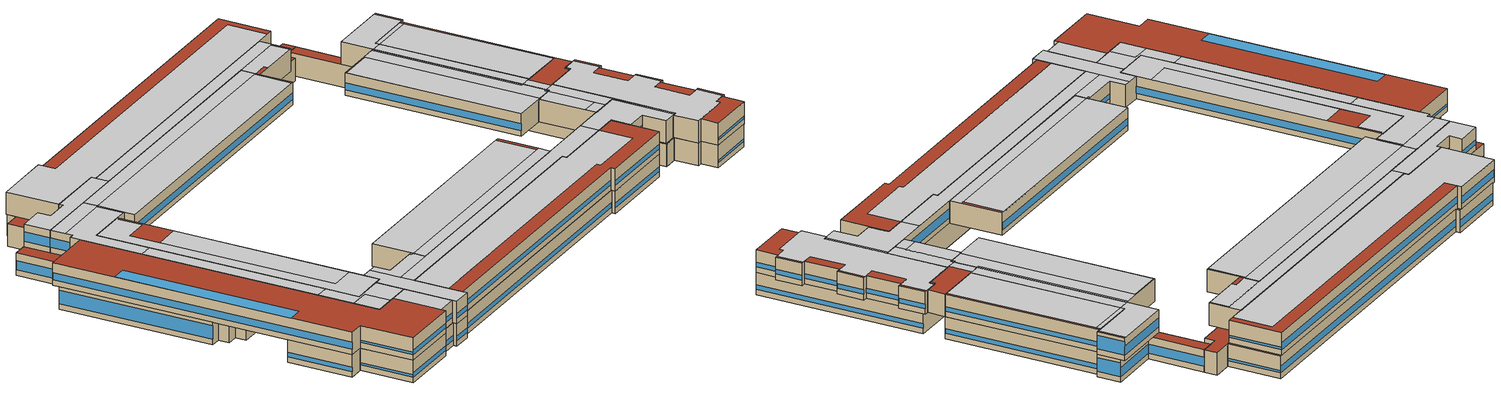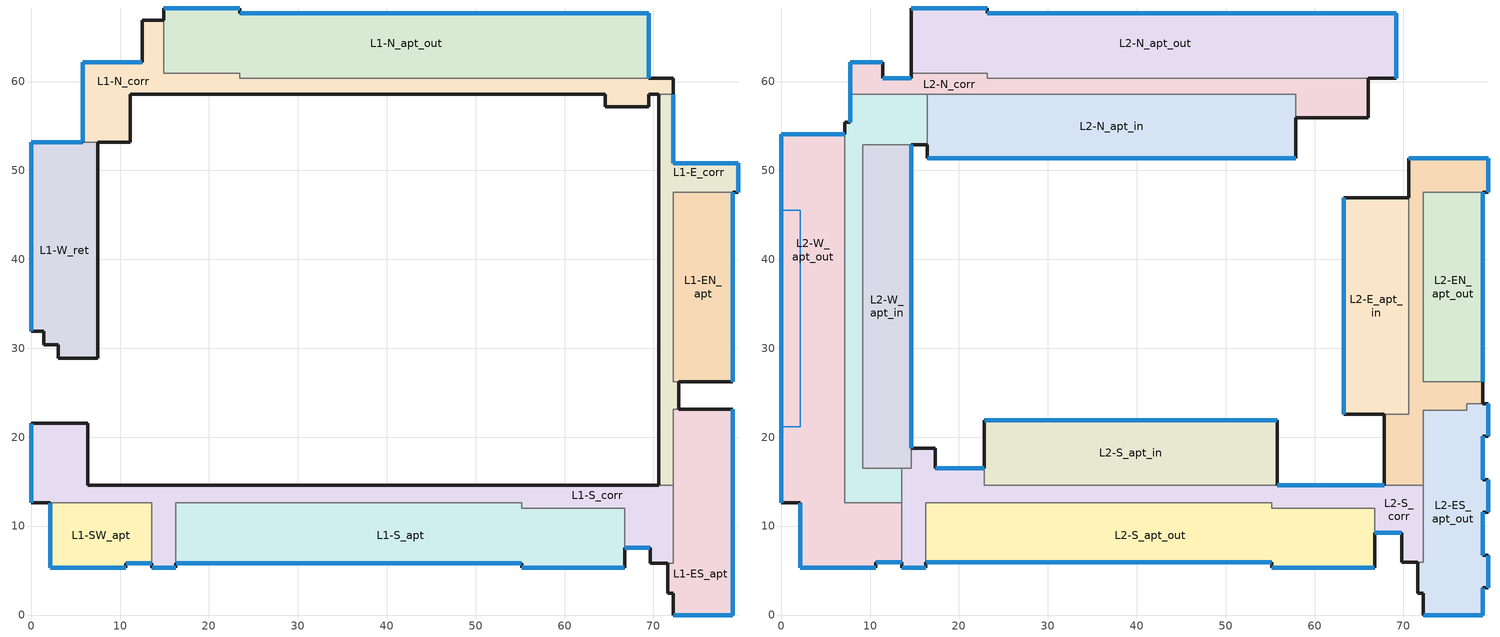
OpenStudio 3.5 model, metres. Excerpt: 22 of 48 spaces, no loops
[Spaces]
L1-ES_apt
 floor ground: 78.94,23.16 78.94,0 72.24,0 72.24,2.44 71.63,2.44 71.63,5.81 72.24,5.81 72.24,23.16 z0
 wall outside: 71.63,5.81 71.63,2.44 72.24,2.44 72.24,0 78.94,0 78.94,23.16 72.85,23.16 z0:3.07
 wall to L1-E_corr: 72.85,23.16 72.24,23.16 72.24,14.61 z0:3.07
 wall to L1-S_corr: 72.24,14.61 72.24,5.81 71.63,5.81 z0:3.07
 window: 72.26,0 78.92,0 z0.76:1.07; 78.94,0.03 78.94,23.14 z0.76:1.37
L1-S_corr
 floor ground: 6.38,21.56 6.38,14.61 72.24,14.61 72.24,5.81 69.62,5.81 69.62,7.56 66.75,7.56 66.75,12.01 55.17,12.01 55.17,12.62 16.29,12.62 16.29,5.31 13.58,5.31 13.58,12.62 0,12.62 0,21.56 z0
 wall outside: 70.62,14.61 7.18,14.61 6.38,14.61 6.38,21.56 0,21.56 0,12.62 2.13,12.62 / 66.75,7.56 69.62,7.56 69.62,5.81 69.78,5.81 71.63,5.81 / 13.58,5.81 13.58,5.31 16.29,5.31 16.29,5.81 z0:3.07
 wall to L1-E_corr: 72.24,14.61 70.62,14.61 z0:3.07
 wall to L1-S_apt: 16.29,5.81 16.29,12.62 55.17,12.62 55.17,12.01 66.75,12.01 66.75,7.56 z0:3.07
 wall to L1-SW_apt: 2.13,12.62 13.58,12.62 13.58,5.81 z0:3.07
 window: 0,21.54 0,12.65 z0.76:1.38; 13.6,5.31 16.27,5.31 z0.76:1.39; 66.78,7.56 69.6,7.56 z0.76:1.7
 roof outside: 71.63,5.81 71.63,5.92 69.78,5.92 69.78,9.27 66.75,9.27 66.75,7.56 69.62,7.56 69.62,5.81 z3.07; 67.86,14.59 67.86,14.61 55.78,14.61 55.78,14.59 z3.07
L1-SW_apt
 floor ground: 13.58,12.62 13.58,5.81 10.67,5.81 10.67,5.31 2.13,5.31 2.13,12.62 z0
 wall outside: 2.13,12.62 2.13,5.31 10.67,5.31 10.67,5.81 13.58,5.81 z0:3.07
 window: 2.13,12.6 2.13,5.33 z0.76:1.07; 2.16,5.31 10.64,5.31 / 10.69,5.81 13.55,5.81 z0.76:1.38
 roof outside: 13.58,5.81 13.58,5.92 10.67,5.92 10.67,5.81 z3.07
L1-S_apt
 floor ground: 55.17,12.62 55.17,12.01 66.75,12.01 66.75,5.31 55.17,5.31 55.17,5.81 16.29,5.81 16.29,12.62 z0
 wall outside: 16.29,5.81 55.17,5.81 55.17,5.31 66.75,5.31 66.75,7.56 z0:3.07
 window: 16.32,5.81 55.14,5.81 z0.76:1.37; 55.19,5.31 66.73,5.31 z0.76:1.38
 roof outside: 55.17,5.81 55.17,5.92 16.29,5.92 16.29,5.81 z3.07
L1-E_corr
 floor ground: 72.24,58.56 72.24,50.79 79.55,50.79 79.55,47.55 72.24,47.55 72.24,26.21 72.85,26.21 72.85,23.16 72.24,23.16 72.24,14.61 70.62,14.61 70.62,58.56 z0
 wall outside: 70.62,58.56 70.62,14.61 / 78.94,47.55 79.55,47.55 79.55,50.79 72.24,50.79 72.24,58.56 / 72.85,23.16 72.85,26.21 z0:3.07
 wall to L1-N_corr: 72.24,58.56 70.62,58.56 z0:3.07
 wall to L1-EN_apt: 72.85,26.21 72.24,26.21 72.24,47.55 78.94,47.55 z0:3.07
 window: 79.53,50.79 72.26,50.79 z0.76:2; 79.55,47.57 79.55,50.76 z0.76:2.63; 72.24,50.81 72.24,58.53 z0.76:1.99
 roof outside: 72.24,51.38 72.24,58.56 70.62,58.56 70.62,51.38 z3.07
L1-EN_apt
 floor ground: 78.94,47.55 78.94,26.21 72.24,26.21 72.24,47.55 z0
 wall outside: 72.85,26.21 78.94,26.21 78.94,47.55 z0:3.07
 window: 78.94,26.24 78.94,47.52 z0.76:1.37
L1-W_ret
 floor ground: 7.47,53.19 7.47,28.88 3.05,28.88 3.05,30.4 1.43,30.4 1.43,31.93 0,31.93 0,53.19 z0
 wall outside: 5.79,53.19 0,53.19 0,31.93 1.43,31.93 1.43,30.4 3.05,30.4 3.05,28.88 7.47,28.88 7.47,52.15 7.47,53.19 z0:3.07
 wall to L1-N_corr: 7.47,53.19 5.79,53.19 z0:3.07
 window: 5.77,53.19 0.03,53.19 z0.76:1.38; 0,53.16 0,31.95 z0.76:2.6
L1-N_corr
 floor ground: 14.94,66.88 14.94,60.96 23.47,60.96 23.47,60.35 72.24,60.35 72.24,58.56 69.49,58.56 69.49,57.15 64.6,57.15 64.6,58.56 11.13,58.56 11.13,53.19 5.79,53.19 5.79,62.18 12.5,62.18 12.5,66.88 z0
 wall outside: 72.24,58.56 72.24,60.35 69.49,60.35 / 7.47,53.19 11.13,53.19 11.13,58.56 64.6,58.56 64.6,57.15 69.49,57.15 69.49,58.56 70.62,58.56 / 14.94,66.88 12.5,66.88 12.5,62.18 5.79,62.18 5.79,53.19 z0:3.07
 wall to L1-N_apt_out: 69.49,60.35 23.47,60.35 23.47,60.96 14.94,60.96 14.94,66.88 z0:3.07
 window: 12.47,62.18 5.82,62.18 z0.76:1.38; 5.79,62.15 5.79,53.21 z0.76:1.99
 roof outside: 69.49,57.15 69.49,58.56 72.24,58.56 72.24,60.35 66.05,60.35 66.05,57.15 z3.07; 14.63,60.35 14.63,66.88 12.5,66.88 12.5,62.18 11.41,62.18 11.41,60.35 z3.07; 7.18,54.07 7.18,55.42 7.79,55.42 7.79,62.18 5.79,62.18 5.79,54.07 z3.07
L1-N_apt_out
 floor ground: 23.47,68.28 23.47,67.67 69.49,67.67 69.49,60.35 23.47,60.35 23.47,60.96 14.94,60.96 14.94,68.28 z0
 wall outside: 69.49,60.35 69.49,67.67 23.47,67.67 23.47,68.28 14.94,68.28 14.94,66.88 z0:3.07
 window: 69.47,67.67 23.49,67.67 z0.76:1.68; 23.44,68.28 14.96,68.28 z0.76:1.69; 69.49,60.38 69.49,67.64 z0.76:1.07
 roof outside: 23.47,67.67 23.47,68.28 23.16,68.28 23.16,67.67 z3.07; 69.49,60.35 69.49,67.67 69.19,67.67 69.19,60.35 z3.07
L2-ES_apt_out
 floor to L1-S_corr: 72.24,5.92 72.24,5.81 71.63,5.81 71.63,5.92 z3.07
 floor ground: 79.55,15.24 79.55,11.58 78.94,11.58 78.94,15.24 z3.07; 79.55,6.71 79.55,3.05 78.94,3.05 78.94,6.71 z3.07; 79.55,23.77 79.55,20.12 78.94,20.12 78.94,23.16 77.11,23.16 77.11,23.77 z3.07
 floor to L1-ES_apt: 78.94,23.16 78.94,0 72.24,0 72.24,2.44 71.63,2.44 71.63,5.81 72.24,5.81 72.24,23.03 77.11,23.03 77.11,23.16 z3.07
 wall outside: 71.63,5.92 71.63,2.44 72.24,2.44 72.24,0 78.94,0 78.94,3.05 79.55,3.05 79.55,6.71 78.94,6.71 78.94,11.58 79.55,11.58 79.55,15.24 78.94,15.24 78.94,20.12 79.55,20.12 79.55,23.77 78.94,23.77 z3.07:6.13
 wall to L2-E_corr: 78.94,23.77 77.11,23.77 77.11,23.03 72.24,23.03 72.24,14.59 z3.07:6.13
 wall to L2-S_corr: 72.24,14.59 72.24,5.92 71.63,5.92 z3.07:6.13
 window: 72.26,0 78.92,0 z3.83:4.14; 79.55,20.14 79.55,23.75 / 78.94,0.03 78.94,3.02 / 79.55,11.61 79.55,15.21 / 78.94,6.73 78.94,11.56 / 78.94,15.27 78.94,20.09 / 79.55,3.07 79.55,6.68 z3.83:4.45
 ceiling to L3-ES_apt_out: 77.46,2.44 77.46,3.05 79.25,3.05 79.25,6.71 77.46,6.71 77.46,11.58 79.25,11.58 79.25,15.24 77.46,15.24 77.46,20.12 79.25,20.12 79.25,23.77 77.11,23.77 77.11,23.03 72.24,23.03 72.24,5.92 71.63,5.92 71.63,2.44 z6.13
 roof outside: 77.46,15.24 78.94,15.24 78.94,20.12 77.46,20.12 z6.13; 79.55,3.05 79.55,6.71 79.25,6.71 79.25,3.05 z6.13; 79.55,11.58 79.55,15.24 79.25,15.24 79.25,11.58 z6.13; 77.46,6.71 78.94,6.71 78.94,11.58 77.46,11.58 z6.13; 79.55,20.12 79.55,23.77 79.25,23.77 79.25,20.12 z6.13; 78.94,0 78.94,3.05 77.46,3.05 77.46,2.44 72.24,2.44 72.24,0 z6.13
L2-W_apt_out
 floor to L1-SW_apt: 13.58,12.62 13.58,5.92 10.67,5.92 10.67,5.31 2.13,5.31 2.13,12.62 z3.07
 floor ground: 5.79,54.07 5.79,53.19 0,53.19 0,54.07 z3.07; 1.43,31.93 1.43,30.4 3.05,30.4 3.05,28.88 7.18,28.88 7.18,14.61 6.38,14.61 6.38,21.56 0,21.56 0,31.93 z3.07
 floor to L1-W_ret: 7.18,53.19 7.18,28.88 3.05,28.88 3.05,30.4 1.43,30.4 1.43,31.93 0,31.93 0,53.19 z3.07
 floor to L1-S_corr: 6.38,21.56 6.38,14.61 7.18,14.61 7.18,12.62 0,12.62 0,21.56 z3.07
 floor to L1-N_corr: 7.18,54.07 7.18,53.19 5.79,53.19 5.79,54.07 z3.07
 wall outside: 7.18,54.07 0,54.07 0,12.62 2.13,12.62 2.13,5.31 10.67,5.31 10.67,5.92 13.58,5.92 z3.07:6.13
 wall to L2-W_corr: 13.58,12.62 7.18,12.62 7.18,54.07 z3.07:6.13
 wall to L2-S_corr: 13.58,5.92 13.58,12.62 z3.07:6.13
 window: 7.15,54.07 0.03,54.07 / 2.13,12.6 2.13,5.33 z3.83:4.14; 0,54.05 0,12.65 z3.83:4.75; 2.16,5.31 10.64,5.31 z3.83:4.44; 10.69,5.92 13.55,5.92 z3.83:4.45
 ceiling to L3-W_corr: 13.58,5.92 13.58,12.62 10.67,12.62 10.67,5.92 z6.13
 roof outside: 10.67,5.31 10.67,12.62 7.18,12.62 7.18,54.07 0,54.07 0,12.62 2.13,12.62 2.13,5.31 z6.13
 skylight: 2.13,21.16 2.13,45.54 0,45.54 0,21.16 z6.13
L2-S_corr
 floor ground: 17.35,18.75 17.35,16.51 22.86,16.51 22.86,14.61 13.58,14.61 13.58,16.51 14.63,16.51 14.63,18.75 z3.07
 floor to L1-S_corr: 22.86,14.61 22.86,14.59 72.24,14.59 72.24,5.92 69.78,5.92 69.78,9.27 66.75,9.27 66.75,12.01 55.17,12.01 55.17,12.62 16.29,12.62 16.29,5.31 13.58,5.31 13.58,14.61 z3.07
 wall outside: 22.86,16.51 17.35,16.51 17.35,18.75 14.63,18.75 / 67.86,14.59 55.78,14.59 / 66.75,9.27 69.78,9.27 69.78,5.92 71.63,5.92 / 13.58,5.92 13.58,5.31 16.29,5.31 16.29,5.92 z3.07:6.13
 wall to L2-W_corr: 13.58,16.51 13.58,12.62 z3.07:6.13
 wall to L2-W_apt_in: 14.63,18.75 14.63,16.51 13.58,16.51 z3.07:6.13
 wall to L2-S_apt_in: 55.78,14.59 22.86,14.59 22.86,16.51 z3.07:6.13
 wall to L2-E_corr: 72.24,14.59 67.86,14.59 z3.07:6.13
 wall to L2-S_apt_out: 16.29,5.92 16.29,12.62 55.17,12.62 55.17,12.01 66.75,12.01 66.75,9.27 z3.07:6.13
 window: 13.6,5.31 16.27,5.31 / 22.83,16.51 17.37,16.51 z3.83:4.45; 66.78,9.27 69.76,9.27 z3.83:4.76; 67.83,14.59 55.8,14.59 z3.83:5.06
 ceiling to L3-S_corr: 22.86,14.59 22.86,16.19 22.43,16.19 22.43,16.51 17.35,16.51 17.35,18.75 16.29,18.75 16.29,14.59 z6.13; 71.93,5.92 71.93,14.59 63.7,14.59 63.7,12.01 66.88,12.01 66.88,9.27 69.78,9.27 69.78,5.92 z6.13
 ceiling to L3-ES_apt_out: 72.24,5.92 72.24,14.59 71.93,14.59 71.93,5.92 z6.13
 ceiling to L3-S_apt_in: 22.86,16.19 22.86,16.51 22.43,16.51 22.43,16.19 z6.13
 ceiling to L3-S_apt_out: 63.7,12.01 63.7,14.59 16.29,14.59 16.29,12.62 55.17,12.62 55.17,12.01 z6.13
 ceiling to L3-W_corr: 16.29,5.31 16.29,18.75 14.63,18.75 14.63,16.51 13.58,16.51 13.58,5.31 z6.13
 roof outside: 66.88,9.27 66.88,12.01 66.75,12.01 66.75,9.27 z6.13
L2-S_apt_out
 floor to L1-S_apt: 55.17,12.62 55.17,12.01 66.75,12.01 66.75,5.31 55.17,5.31 55.17,5.92 16.29,5.92 16.29,12.62 z3.07
 wall outside: 16.29,5.92 55.17,5.92 55.17,5.31 66.75,5.31 66.75,9.27 z3.07:6.13
 window: 16.32,5.92 55.14,5.92 / 55.19,5.31 66.73,5.31 z3.83:4.44
 ceiling to L3-S_apt_out: 63.7,7.28 63.7,12.01 55.17,12.01 55.17,12.62 16.29,12.62 16.29,7.89 55.17,7.89 55.17,7.28 z6.13
 roof outside: 66.75,5.31 66.75,12.01 63.7,12.01 63.7,7.28 55.17,7.28 55.17,7.89 16.29,7.89 16.29,5.92 55.17,5.92 55.17,5.31 z6.13
L2-W_corr
 floor to L1-N_corr: 7.79,58.56 11.13,58.56 11.13,53.19 7.18,53.19 7.18,55.42 7.79,55.42 z3.07
 floor ground: 16.45,58.56 16.45,52.9 9.17,52.9 9.17,16.51 13.58,16.51 13.58,14.61 7.18,14.61 7.18,28.88 7.47,28.88 7.47,53.19 11.13,53.19 11.13,58.56 z3.07
 floor to L1-W_ret: 7.47,53.19 7.47,28.88 7.18,28.88 7.18,53.19 z3.07
 floor to L1-S_corr: 13.58,14.61 13.58,12.62 7.18,12.62 7.18,14.61 z3.07
 wall outside: 7.79,58.56 7.79,55.42 7.18,55.42 7.18,54.07 / 14.63,52.9 16.45,52.9 z3.07:6.13
 wall to L2-N_corr: 16.45,58.56 7.79,58.56 z3.07:6.13
 wall to L2-N_apt_in: 16.45,52.9 16.45,58.56 z3.07:6.13
 wall to L2-W_apt_in: 13.58,16.51 9.17,16.51 9.17,27.61 9.17,52.9 14.63,52.9 z3.07:6.13
 window: 7.79,58.53 7.79,55.45 z3.83:5.07
 ceiling to L3-W_apt_out: 10.06,12.62 10.06,16.19 7.18,16.19 7.18,12.62 z6.13; 9.17,21.16 9.17,45.54 7.18,45.54 7.18,21.16 z6.13
 ceiling to L3-N_corr: 16.45,56.53 16.45,58.56 7.79,58.56 7.79,56.53 z6.13
 ceiling to L3-W_corr: 9.17,45.54 9.17,52.9 16.19,52.9 16.19,56.53 7.79,56.53 7.79,55.42 7.18,55.42 7.18,45.54 z6.13; 13.58,12.62 13.58,16.51 9.17,16.51 9.17,21.16 7.18,21.16 7.18,16.19 10.06,16.19 10.06,12.62 z6.13
 ceiling to L3-N_apt_in: 16.45,52.9 16.45,56.53 16.19,56.53 16.19,52.9 z6.13
L2-S_apt_in
 floor ground: 55.78,21.91 55.78,14.61 22.86,14.61 22.86,21.91 z3.07
 floor to L1-S_corr: 55.78,14.61 55.78,14.59 22.86,14.59 22.86,14.61 z3.07
 wall outside: 55.78,14.59 55.78,21.91 22.86,21.91 22.86,16.51 z3.07:6.13
 window: 55.75,21.91 22.89,21.91 z3.83:4.75
 ceiling to L3-S_corr: 55.78,14.59 55.78,16.19 22.86,16.19 22.86,14.59 z6.13
 ceiling to L3-S_apt_in: 55.35,16.19 55.35,21.91 22.86,21.91 22.86,16.19 z6.13
 roof outside: 55.78,16.19 55.78,21.91 55.35,21.91 55.35,16.19 z6.13
L2-E_corr
 floor ground: 79.55,51.38 79.55,50.79 72.24,50.79 72.24,51.38 z3.07; 70.62,51.38 70.62,14.61 67.86,14.61 67.86,22.56 70.59,22.56 70.59,51.38 z3.07; 78.94,26.21 78.94,23.77 77.11,23.77 77.11,23.16 72.85,23.16 72.85,26.21 z3.07
 floor to L1-E_corr: 72.24,51.38 72.24,50.79 79.55,50.79 79.55,47.55 72.24,47.55 72.24,26.21 72.85,26.21 72.85,23.16 72.24,23.16 72.24,14.61 70.62,14.61 70.62,51.38 z3.07
 floor to L1-ES_apt: 72.24,23.16 77.11,23.16 77.11,23.03 72.24,23.03 z3.07
 floor to L1-S_corr: 72.24,14.61 72.24,14.59 67.86,14.59 67.86,14.61 z3.07
 wall outside: 67.86,22.56 67.86,14.59 / 78.94,47.55 79.55,47.55 79.55,51.38 70.59,51.38 70.59,46.94 / 78.94,23.77 78.94,26.21 z3.07:6.13
 wall to L2-E_apt_in: 70.59,46.94 70.59,22.56 67.86,22.56 z3.07:6.13
 wall to L2-EN_apt_out: 78.94,26.21 72.24,26.21 72.24,47.55 78.94,47.55 z3.07:6.13
 window: 79.53,51.38 70.61,51.38 z3.83:5.06; 79.55,47.57 79.55,51.36 z3.83:5.69
 ceiling to L3-E_corr: 72.24,46.94 72.24,47.55 79.25,47.55 79.25,51.38 70.59,51.38 70.59,46.94 z6.13; 71.93,23.03 71.93,26.21 70.59,26.21 70.59,23.03 z6.13; 70.28,16.19 70.28,22.56 68.15,22.56 68.15,22.42 67.86,22.42 67.86,16.19 z6.13
 ceiling to L3-ES_apt_out: 72.24,14.59 72.24,23.03 70.59,23.03 70.59,22.56 70.28,22.56 70.28,14.63 71.93,14.63 71.93,14.59 z6.13; 77.11,23.03 77.11,23.77 76.81,23.77 76.81,23.03 z6.13
 ceiling to L3-E_apt_in: 68.15,22.42 68.15,22.56 67.86,22.56 67.86,22.42 z6.13
 ceiling to L3-EN_apt_out: 72.24,26.21 72.24,46.94 70.59,46.94 70.59,26.21 z6.13
 ceiling to L3-S_corr: 71.93,14.59 71.93,14.63 70.28,14.63 70.28,16.19 67.86,16.19 67.86,14.59 z6.13
 roof outside: 79.55,47.55 79.55,51.38 79.25,51.38 79.25,47.55 z6.13; 76.81,23.03 76.81,23.77 78.94,23.77 78.94,26.21 71.93,26.21 71.93,23.03 z6.13
L2-W_apt_in
 floor ground: 14.63,52.9 14.63,16.51 9.17,16.51 9.17,52.9 z3.07
 wall outside: 14.63,18.75 14.63,52.9 z3.07:6.13
 window: 14.63,18.78 14.63,52.87 z3.83:4.75
 ceiling to L3-W_corr: 14.63,16.51 14.63,20.73 11.01,20.73 11.01,49.21 14.36,49.21 14.36,52.57 14.63,52.57 14.63,52.9 9.17,52.9 9.17,16.51 z6.13
 ceiling to L3-W_apt_in: 14.63,20.73 14.63,45.11 11.01,45.11 11.01,20.73 z6.13
 roof outside: 14.63,45.11 14.63,52.57 14.36,52.57 14.36,49.21 11.01,49.21 11.01,45.11 z6.13
L2-E_apt_in
 floor ground: 70.59,46.94 70.59,22.56 63.27,22.56 63.27,46.94 z3.07
 wall outside: 70.59,46.94 63.27,46.94 63.27,22.56 67.86,22.56 z3.07:6.13
 window: 63.27,46.91 63.27,22.58 z3.83:4.75
 ceiling to L3-ES_apt_out: 70.59,22.56 70.59,23.03 70.28,23.03 70.28,22.56 z6.13
 ceiling to L3-E_apt_in: 68.15,22.56 68.15,46.8 63.27,46.8 63.27,22.56 z6.13
 ceiling to L3-EN_apt_out: 70.59,26.21 70.59,46.94 70.28,46.94 70.28,26.21 z6.13
 ceiling to L3-E_corr: 70.28,22.56 70.28,23.03 70.59,23.03 70.59,26.21 70.28,26.21 70.28,46.94 68.15,46.94 68.15,22.56 z6.13
 roof outside: 68.15,46.8 68.15,46.94 63.27,46.94 63.27,46.8 z6.13
L2-EN_apt_out
 floor to L1-EN_apt: 78.94,47.55 78.94,26.21 72.24,26.21 72.24,47.55 z3.07
 wall outside: 78.94,26.21 78.94,47.55 z3.07:6.13
 window: 78.94,26.24 78.94,47.52 z3.83:4.44
 ceiling to L3-E_corr: 78.64,46.94 78.64,47.55 72.24,47.55 72.24,46.94 z6.13
 ceiling to L3-EN_apt_out: 78.64,26.21 78.64,46.94 72.24,46.94 72.24,26.21 z6.13
 roof outside: 78.94,26.21 78.94,47.55 78.64,47.55 78.64,26.21 z6.13
L2-N_apt_in
 floor ground: 57.9,58.56 57.9,51.38 16.45,51.38 16.45,58.56 z3.07
 wall outside: 16.45,52.9 16.45,51.38 57.9,51.38 57.9,55.93 z3.07:6.13
 wall to L2-N_corr: 57.9,55.93 57.9,58.56 16.45,58.56 z3.07:6.13
 window: 16.48,51.38 57.88,51.38 z3.83:4.75
 ceiling to L3-N_apt_in: 57.65,51.38 57.65,56.53 16.45,56.53 16.45,51.38 z6.13
 ceiling to L3-N_corr: 57.9,56.53 57.9,58.56 16.45,58.56 16.45,56.53 z6.13
 roof outside: 57.9,51.38 57.9,56.53 57.65,56.53 57.65,51.38 z6.13
L2-N_corr
 floor to L1-N_corr: 11.41,62.18 11.41,60.35 14.63,60.35 14.63,60.96 23.16,60.96 23.16,60.35 66.05,60.35 66.05,57.15 64.6,57.15 64.6,58.56 7.79,58.56 7.79,62.18 z3.07
 floor ground: 64.6,58.56 64.6,57.15 66.05,57.15 66.05,55.93 57.9,55.93 57.9,58.56 z3.07
 wall outside: 14.63,60.96 14.63,60.35 11.41,60.35 11.41,62.18 7.79,62.18 7.79,58.56 / 57.9,55.93 66.05,55.93 66.05,60.35 z3.07:6.13
 wall to L2-N_apt_out: 66.05,60.35 23.16,60.35 23.16,60.96 14.63,60.96 z3.07:6.13
 window: 14.61,60.35 11.44,60.35 / 11.39,62.18 7.82,62.18 z3.83:4.45; 7.79,62.15 7.79,58.59 z3.83:5.07
 ceiling to L3-N_apt_out: 66.05,58.56 66.05,60.35 23.16,60.35 23.16,58.56 z6.13
 ceiling to L3-N_corr: 65.79,55.93 65.79,58.56 57.9,58.56 57.9,56.53 60.06,56.53 60.06,55.93 z6.13; 23.16,58.56 23.16,60.96 14.63,60.96 14.63,60.35 11.41,60.35 11.41,62.18 7.79,62.18 7.79,58.56 z6.13
 roof outside: 60.06,55.93 60.06,56.53 57.9,56.53 57.9,55.93 z6.13; 66.05,55.93 66.05,58.56 65.79,58.56 65.79,55.93 z6.13
L2-N_apt_out
 floor to L1-N_corr: 14.94,66.88 14.94,60.96 14.63,60.96 14.63,66.88 z3.07; 23.47,60.96 23.47,60.35 23.16,60.35 23.16,60.96 z3.07
 floor ground: 14.94,68.28 14.94,66.88 14.63,66.88 14.63,68.28 z3.07
 floor to L1-N_apt_out: 23.16,68.28 23.16,67.67 69.19,67.67 69.19,60.35 23.47,60.35 23.47,60.96 14.94,60.96 14.94,68.28 z3.07
 wall outside: 66.05,60.35 69.19,60.35 69.19,67.67 23.16,67.67 23.16,68.28 14.63,68.28 14.63,60.96 z3.07:6.13
 window: 69.16,67.67 23.19,67.67 / 23.14,68.28 14.66,68.28 z3.83:4.75; 69.19,60.38 69.19,67.64 z3.83:4.14
 ceiling to L3-N_apt_out: 68.28,60.35 68.28,65.87 23.16,65.87 23.16,68.28 14.63,68.28 14.63,60.96 23.16,60.96 23.16,60.35 z6.13
 roof outside: 69.19,60.35 69.19,67.67 23.16,67.67 23.16,65.87 68.28,65.87 68.28,60.35 z6.13
[Building]
M6 Prop: Building Sector Type=Residential; Nominal Floor to Floor Height {m}=3.048; Space Type=M6 Mid-riseApartment Apartment; Default Construction Set=M6 ClimateZone 5-6 (m apt) ConstSet; Default Schedule Set=Mid-riseApartment Apartment Schedules
[ClimateZones]
Climate Zone Institution Name 1=ASHRAE; Climate Zone Document Name 1=ANSI/ASHRAE Standard 169; Climate Zone Document Year 1=2006; Climate Zone Institution Name 2=CEC; Climate Zone Document Name 2=California Climate Zone Descriptions; Climate Zone Document Year 2=1995
[Site]
Broomfield Jeffco  Boulder   S: Latitude {deg}=40.13; Longitude {deg}=-105.24; Time Zone {hr}=-7; Elevation {m}=1689
[SizingPeriod:DesignDay] Barometric Pressure {Pa}=81198; Sky Clearness=0; Rain Indicator=No; Snow Indicator=No; Day of Month=21; Daylight Saving Time Indicator=No; Dry-Bulb Temperature Range Modifier Type=DefaultMultipliers
Name | Maximum Dry-Bulb Temperature {C} | Daily Dry-Bulb Temperature Range {deltaC} | Wind Speed {m/s} | Wind Direction {deg} | Month | Day Type | Humidity Condition Type | Wetbulb or DewPoint at Maximum Dry-Bulb {C} | Solar Model Indicator | ASHRAE Clear Sky Optical Depth for Beam Irradiance | ASHRAE Clear Sky Optical Depth for Diffuse Irradiance | Enthalpy at Maximum Dry-Bulb {J/kg}
Denver Centennial  Golden   N Ann Htg 99.6% Condns DB | -18.8 | 0 | 3 | 340 | 12 | WinterDesignDay | Wetbulb | -18.8 | ASHRAEClearSky
Denver Centennial  Golden   N Ann Clg .4% Condns DP=>MDB | 20.2 | 15.2 | 4.9 | 0 | 7 | SummerDesignDay | Dewpoint | 16.1 | ASHRAETau | 0.424 | 2.025
Denver Centennial  Golden   N Ann Htg Wind 99.6% Condns WS=>MCDB | 3.9 | 0 | 12.2 | 340 | 12 | WinterDesignDay | Wetbulb | 3.9 | ASHRAEClearSky
Denver Centennial  Golden   N Ann Clg .4% Condns DB=>MWB | 33 | 15.2 | 4.9 | 0 | 7 | SummerDesignDay | Wetbulb | 15.7 | ASHRAETau | 0.424 | 2.025
Denver Centennial  Golden   N Ann Clg .4% Condns Enth=>MDB | 27.3 | 15.2 | 4.9 | 0 | 7 | SummerDesignDay | Enthalpy |  | ASHRAETau | 0.424 | 2.025 | 59700
Denver Centennial  Golden   N Ann Hum_n 99.6% Condns DP=>MCDB | -10.9 | 0 | 3 | 340 | 12 | WinterDesignDay | Dewpoint | -21.6 | ASHRAEClearSky
Denver Centennial  Golden   N Ann Clg .4% Condns WB=>MDB | 27.3 | 15.2 | 4.9 | 0 | 7 | SummerDesignDay | Wetbulb | 18.4 | ASHRAETau | 0.424 | 2.025
[DefaultSurfaceConstructions]
Name | Floor Construction | Wall Construction | Roof Ceiling Construction
ASHRAE 90.1-2004 ClimateZone 5-6 (m apt) Exterior DefSurfCons | 000 ExtSlabCarpet 4in ClimateZone 1-8 | M6 ExtWall WoodFrame ClimateZone 4-6 | M6 ExtRoof IEAD ClimateZone 5-6
000 Interior DefSurfCons 2 | 000 Interior Floor | 000 Interior Wall | 000 Interior Ceiling
000 Ground DefSurfCons 2 | 000 ExtSlabCarpet 4in ClimateZone 1-8 | 000 ExtSlabCarpet 4in ClimateZone 1-8 | 000 ExtSlabCarpet 4in ClimateZone 1-8
[Construction]
000 ExtSlabCarpet 4in ClimateZone 1-8: MAT-CC05 4 HW CONCRETE, CP02 CARPET PAD
000 Interior Wall: 000 G01a 19mm gypsum board, 000 F04 Wall air space resistance, 000 G01a 19mm gypsum board
000 Interior Ceiling: 000 M11 100mm lightweight concrete, 000 F05 Ceiling air space resistance, 000 F16 Acoustic tile
000 Exterior Door: 000 F08 Metal surface, 000 I01 25mm insulation board
000 Exterior Window: 000 Clear 3mm, 000 Air 13mm, 000 Clear 3mm
000 Interior Window: 000 Clear 3mm
000 Interior Door; 000 Interior Partition: 000 G05 25mm wood
M6 Win CZ 5 0.26_0.24: Fixed Window U0.26/S0.24/V0.65
M6 ExtWall WoodFrame ClimateZone 4-6: 1IN Stucco 2, Wood Frame NonRes Wall Insulation-3.45, 1/2IN Gypsum 2
M6 ExtRoof IEAD ClimateZone 5-6: Roof Membrane 1, IEAD NonRes Roof Insulation-5.75, Metal Roofing
000 Interior Floor: 000 F16 Acoustic tile, 000 F05 Ceiling air space resistance, 000 M11 100mm lightweight concrete
[Material]
Name | Roughness | Thickness {m} | Conductivity {W/m-K} | Density {kg/m3} | Specific Heat {J/kg-K} | Thermal Absorptance | Solar Absorptance | Visible Absorptance
MAT-CC05 4 HW CONCRETE | Rough | 0.1016 | 1.311 | 2240 | 836.8 | 0.9 | 0.7 | 0.7
Metal Roofing | MediumSmooth | 0.0015 | 45.006 | 7680 | 418.4 | 0.9 | 0.3 | 0.3
000 G01a 19mm gypsum board | MediumSmooth | 0.019 | 0.16 | 800 | 1090
000 M11 100mm lightweight concrete | MediumRough | 0.1016 | 0.53 | 1280 | 840
000 F16 Acoustic tile | MediumSmooth | 0.0191 | 0.06 | 368 | 590
000 F08 Metal surface | Smooth | 0.0008 | 45.28 | 7824 | 500
000 I01 25mm insulation board | MediumRough | 0.0254 | 0.03 | 43 | 1210
000 G05 25mm wood | MediumSmooth | 0.0254 | 0.15 | 608 | 1630
Roof Membrane 1 | VeryRough | 0.0095 | 0.16 | 1121.29 | 1460 | 0.9 | 0.7 | 0.7
IEAD NonRes Roof Insulation-5.75 | MediumRough | 0.268738 | 0.049 | 265 | 836.8 | 0.9 | 0.7 | 0.7
Wood Frame NonRes Wall Insulation-3.45 | MediumRough | 0.153532 | 0.049 | 265 | 836.8 | 0.9 | 0.7 | 0.7
1IN Stucco 2 | Smooth | 0.0253 | 0.6918 | 1858 | 837 | 0.9 | 0.92 | 0.92
1/2IN Gypsum 2 | Smooth | 0.0127 | 0.16 | 784.9 | 830 | 0.9 | 0.92 | 0.92
[Material:NoMass]
CP02 CARPET PAD: Roughness=Smooth; Thermal Resistance {m2-K/W}=0.1; Thermal Absorptance=0.9; Solar Absorptance=0.7; Visible Absorptance=0.8
[Material:AirGap]
Name | Thermal Resistance
000 F04 Wall air space resistance | 0.15
000 F05 Ceiling air space resistance | 0.18
[DefaultSubSurfaceConstructions] Glass Door Construction=000 Exterior Window; Skylight Construction=000 Exterior Window; Tubular Daylight Dome Construction=000 Interior Window; Tubular Daylight Diffuser Construction=000 Interior Window
Name | Fixed Window Construction | Operable Window Construction | Door Construction
ASHRAE 90.1-2004 ClimateZone 5-6 (m apt) Exterior DefSubCons | M6 Win CZ 5 0.26_0.24 | M6 Win CZ 5 0.26_0.24 | 000 Exterior Door
000 Interior DefSubCons 2 | 000 Interior Window | 000 Interior Window | 000 Interior Door
[WindowMaterial:Glazing]
000 Clear 3mm: Optical Data Type=SpectralAverage; Thickness=0.003; Solar Transmittance at Normal Incidence=0.837; Front Side Solar Reflectance at Normal Incidence=0.075; Back Side Solar Reflectance at Normal Incidence=0.075; Visible Transmittance at Normal Incidence=0.898; Front Side Visible Reflectance at Normal Incidence=0.081; Back Side Visible Reflectance at Normal Incidence=0.081; Infrared Transmittance at Normal Incidence=0; Front Side Infrared Hemispherical Emissivity=0.84; Back Side Infrared Hemispherical Emissivity=0.84; Conductivity=0.9
[WindowMaterial:SimpleGlazingSystem]
Fixed Window U0.26/S0.24/V0.65: U-Factor=1.47628; Solar Heat Gain Coefficient=0.24; Visible Transmittance=0.65
[WindowMaterial:Gas]
000 Air 13mm: Gas Type=Air; Thickness=0.0127
[DefaultConstructionSet]
M6 ClimateZone 5-6 (m apt) ConstSet: Default Exterior Surface Constructions=ASHRAE 90.1-2004 ClimateZone 5-6 (m apt) Exterior DefSurfCons; Default Interior Surface Constructions=000 Interior DefSurfCons 2; Default Ground Contact Surface Constructions=000 Ground DefSurfCons 2; Default Exterior SubSurface Constructions=ASHRAE 90.1-2004 ClimateZone 5-6 (m apt) Exterior DefSubCons; Default Interior SubSurface Constructions=000 Interior DefSubCons 2; Interior Partition Construction=000 Interior Partition
[DefaultScheduleSet] People Activity Level Schedule=Mid-riseApartment Activity; Infiltration Schedule=Mid-riseApartment Infil
Name | Number of People Schedule | Lighting Schedule | Electric Equipment Schedule
Mid-riseApartment Office Schedules | Mid-riseApartment Office Occ | Mid-riseApartment Corridor Light - MFHR 1 | Mid-riseApartment Corridor Equip MFHR 1
Mid-riseApartment Corridor Schedules | Mid-riseApartment Corridor Bldg Occ (no lunch) | Mid-riseApartment Corridor Light - MFHR | Mid-riseApartment Corridor Equip MFHR
Mid-riseApartment Apartment Schedules | Mid-riseApartment Apartment Occ | Mid-riseApartment Apartment Light - MFHR | Mid-riseApartment Apartment Equip - MFHR
[Lights:Definition] Design Level Calculation Method=Watts/Area
Name | Watts per Space Floor Area | Fraction Visible
M6 Mid-riseApartment Office LightsDef | 2.798614 | 0
M6 Mid-riseApartment Apartment LightsDef | 3.336809
M6 Mid-riseApartment Corridor LightsDef | 5.274311
[DesignSpecification:OutdoorAir] Outdoor Air Method=Sum; Outdoor Air Flow per Person=0; Outdoor Air Flow Rate=0; Outdoor Air Flow Air Changes per Hour=0; Outdoor Air Flow Rate Fraction Schedule=Always On Discrete 1
Name | Outdoor Air Flow per Floor Area
Mid-riseApartment Apartment Outdoor Air | 0.000246385
Mid-riseApartment Office Outdoor Air | 0.00183792
Mid-riseApartment Corridor Outdoor Air | 0.000429509
[People:Definition] Number of People Calculation Method=People/Area; Fraction Radiant=0.3
Name | People per Space Floor Area | Number of People
Mid-riseApartment Apartment PeopDef | 0.0349504
Mid-riseApartment Office PeopDef | 0.0227119 | 0
Mid-riseApartment Corridor PeopDef | 0.0107639
[ElectricEquipment:Definition] Design Level Calculation Method=Watts/Area
Name | Watts per Space Floor Area | Fraction Radiant
M6 Mid-riseApartment Office ElecDef | 16.1459
M6 Mid-riseApartment Apartment ElecDef | 14.53127 | 0
M6 Mid-riseApartment Corridor ElecDef | 2.15278
[ThermostatSetpoint:DualSetpoint]
Name | Heating Setpoint Temperature Schedule | Cooling Setpoint Temperature Schedule
Thermostat Setpoint Dual Setpoint 2; Thermostat Setpoint Dual Setpoint 4; Thermostat Setpoint Dual Setpoint 6; Thermostat Setpoint Dual Setpoint 7; Thermostat Setpoint Dual Setpoint 12; Thermostat Setpoint Dual Setpoint 14; Thermostat Setpoint Dual Setpoint 15; Thermostat Setpoint Dual Setpoint 17; Thermostat Setpoint Dual Setpoint 20; Thermostat Setpoint Dual Setpoint 21; Thermostat Setpoint Dual Setpoint 48 | Mid-riseApartment Apartment HtgSetp | Mid-riseApartment Apartment ClgSetp
Thermostat Setpoint Dual Setpoint 3; Thermostat Setpoint Dual Setpoint 5; Thermostat Setpoint Dual Setpoint 8; Thermostat Setpoint Dual Setpoint 22 | Corridor HtgSetp | Corridor ClgSetp
Thermostat Setpoint Dual Setpoint 9 | Medium Office HtgSetp | Medium Office ClgSetp
[BuildingStory] Nominal Z Coordinate {m}=0; Nominal Floor to Floor Height {m}=3.06705
Building Story 1; Building Story 2
[Space]
Name | Space Type | Default Schedule Set | Building Story | Thermal Zone | Design Specification Outdoor Air Object
L1-ES_apt | M6 Mid-riseApartment Apartment | Mid-riseApartment Apartment Schedules | Building Story 1 | Thermal Zone: L1-ES_apt | Mid-riseApartment Apartment Outdoor Air
L2-ES_apt_out | M6 Mid-riseApartment Apartment | Mid-riseApartment Apartment Schedules | Building Story 2 | Thermal Zone: L1-ES_apt | Mid-riseApartment Apartment Outdoor Air
L1-S_corr | M6 Mid-riseApartment Corridor | Mid-riseApartment Corridor Schedules | Building Story 1 | Thermal Zone: L1-S_corr | Mid-riseApartment Corridor Outdoor Air
L1-SW_apt | M6 Mid-riseApartment Apartment | Mid-riseApartment Apartment Schedules | Building Story 1 | Thermal Zone: L1-SW_apt | Mid-riseApartment Apartment Outdoor Air
L1-S_apt | M6 Mid-riseApartment Apartment | Mid-riseApartment Apartment Schedules | Building Story 1 | Thermal Zone: L1-S_apt | Mid-riseApartment Apartment Outdoor Air
L2-W_apt_out | M6 Mid-riseApartment Apartment | Mid-riseApartment Apartment Schedules | Building Story 2 | Thermal Zone: L2-W_apt_out | Mid-riseApartment Apartment Outdoor Air
L2-S_corr | M6 Mid-riseApartment Corridor | Mid-riseApartment Corridor Schedules | Building Story 2 | Thermal Zone: L1-S_corr | Mid-riseApartment Corridor Outdoor Air
L2-S_apt_out | M6 Mid-riseApartment Apartment | Mid-riseApartment Apartment Schedules | Building Story 2 | Thermal Zone: L1-S_apt | Mid-riseApartment Apartment Outdoor Air
L2-W_corr | M6 Mid-riseApartment Corridor | Mid-riseApartment Corridor Schedules | Building Story 2 | Thermal Zone: L2-W_corr | Mid-riseApartment Corridor Outdoor Air
L1-E_corr | M6 Mid-riseApartment Corridor_Elev | Mid-riseApartment Corridor Schedules | Building Story 1 | Thermal Zone: L1-E_corr | Mid-riseApartment Corridor Outdoor Air
L2-S_apt_in | M6 Mid-riseApartment Apartment | Mid-riseApartment Apartment Schedules | Building Story 2 | Thermal Zone: L2-S_apt_in | Mid-riseApartment Apartment Outdoor Air
L2-E_corr | M6 Mid-riseApartment Corridor | Mid-riseApartment Corridor Schedules | Building Story 2 | Thermal Zone: L1-E_corr | Mid-riseApartment Corridor Outdoor Air
L2-W_apt_in | M6 Mid-riseApartment Apartment | Mid-riseApartment Apartment Schedules | Building Story 2 | Thermal Zone: L2-W_apt_in | Mid-riseApartment Apartment Outdoor Air
L2-E_apt_in | M6 Mid-riseApartment Apartment | Mid-riseApartment Apartment Schedules | Building Story 2 | Thermal Zone: L2-E_apt_in | Mid-riseApartment Apartment Outdoor Air
L1-EN_apt | M6 Mid-riseApartment Apartment | Mid-riseApartment Apartment Schedules | Building Story 1 | Thermal Zone: L1-EN_apt | Mid-riseApartment Apartment Outdoor Air
L2-EN_apt_out | M6 Mid-riseApartment Apartment | Mid-riseApartment Apartment Schedules | Building Story 2 | Thermal Zone: L1-EN_apt | Mid-riseApartment Apartment Outdoor Air
L1-W_ret | M6 Mid-riseApartment Office | Mid-riseApartment Office Schedules | Building Story 1 | Thermal Zone: L1-W_ret | Mid-riseApartment Office Outdoor Air
L2-N_apt_in | M6 Mid-riseApartment Apartment | Mid-riseApartment Apartment Schedules | Building Story 2 | Thermal Zone: L2-N_apt_in | Mid-riseApartment Apartment Outdoor Air
L1-N_corr | M6 Mid-riseApartment Corridor | Mid-riseApartment Corridor Schedules | Building Story 1 | Thermal Zone: L1-N_corr | Mid-riseApartment Corridor Outdoor Air
L2-N_corr | M6 Mid-riseApartment Corridor | Mid-riseApartment Corridor Schedules | Building Story 2 | Thermal Zone: L1-N_corr | Mid-riseApartment Corridor Outdoor Air
L1-N_apt_out | M6 Mid-riseApartment Apartment | Mid-riseApartment Apartment Schedules | Building Story 1 | Thermal Zone: L1-N_apt_out | Mid-riseApartment Apartment Outdoor Air
L2-N_apt_out | M6 Mid-riseApartment Apartment | Mid-riseApartment Apartment Schedules | Building Story 2 | Thermal Zone: L2-N_apt_out | Mid-riseApartment Apartment Outdoor Air
[SpaceType] Standards Building Type=MidriseApartment
Name | Default Schedule Set | Design Specification Outdoor Air Object | Standards Space Type
M6 Mid-riseApartment Office | Mid-riseApartment Office Schedules | Mid-riseApartment Office Outdoor Air | Office
M6 Mid-riseApartment Apartment | Mid-riseApartment Apartment Schedules | Mid-riseApartment Apartment Outdoor Air | Apartment
M6 Mid-riseApartment Corridor; M6 Mid-riseApartment Corridor_Elev | Mid-riseApartment Corridor Schedules | Mid-riseApartment Corridor Outdoor Air | Corridor
[People]
Name | People Definition | Space or SpaceType
ASHRAE 90.1-2007 Mid-riseApartment Office PeopInst | Mid-riseApartment Office PeopDef | M6 Mid-riseApartment Office
ASHRAE 90.1-2007 Mid-riseApartment Apartment PeopInst | Mid-riseApartment Apartment PeopDef | M6 Mid-riseApartment Apartment
ASHRAE 90.1-2007 Mid-riseApartment Corridor PeopInst | Mid-riseApartment Corridor PeopDef | M6 Mid-riseApartment Corridor
ASHRAE 90.1-2007 Mid-riseApartment Corridor PeopInst 1 | Mid-riseApartment Corridor PeopDef | M6 Mid-riseApartment Corridor_Elev
[Lights]
Name | Lights Definition | Space or SpaceType | Schedule
ASHRAE 90.1-2007 Mid-riseApartment Office LightsInst | M6 Mid-riseApartment Office LightsDef | M6 Mid-riseApartment Office
ASHRAE 90.1-2007 Mid-riseApartment Apartment LightsInst | M6 Mid-riseApartment Apartment LightsDef | M6 Mid-riseApartment Apartment
ASHRAE 90.1-2007 Mid-riseApartment Corridor LightsInst | M6 Mid-riseApartment Corridor LightsDef | M6 Mid-riseApartment Corridor | Always On Discrete
ASHRAE 90.1-2007 Mid-riseApartment Corridor LightsInst 1 | M6 Mid-riseApartment Corridor LightsDef | M6 Mid-riseApartment Corridor_Elev | Always On Discrete
[ElectricEquipment]
Name | Electric Equipment Definition | Space or SpaceType
ASHRAE 90.1-2007 Mid-riseApartment Office ElecInst | M6 Mid-riseApartment Office ElecDef | M6 Mid-riseApartment Office
ASHRAE 90.1-2007 Mid-riseApartment Apartment ElecInst | M6 Mid-riseApartment Apartment ElecDef | M6 Mid-riseApartment Apartment
ASHRAE 90.1-2007 Mid-riseApartment Corridor ElecInst | M6 Mid-riseApartment Corridor ElecDef | M6 Mid-riseApartment Corridor
ASHRAE 90.1-2007 Mid-riseApartment Corridor ElecInst 1 | M6 Mid-riseApartment Corridor ElecDef | M6 Mid-riseApartment Corridor_Elev
[SpaceInfiltration:DesignFlowRate] Schedule=Always On Discrete 1; Design Flow Rate Calculation Method=AirChanges/Hour; Design Flow Rate=0; Air Changes per Hour=0.2
Name | Space or SpaceType
ASHRAE 90.1-2004 Mid-riseApartment Office Infil | M6 Mid-riseApartment Office
ASHRAE 90.1-2004 Mid-riseApartment Apartment Infil | M6 Mid-riseApartment Apartment
ASHRAE 90.1-2004 Mid-riseApartment Corridor Infil | M6 Mid-riseApartment Corridor
ASHRAE 90.1-2004 Mid-riseApartment Corridor Infil 1 | M6 Mid-riseApartment Corridor_Elev
[ThermalZone] Use Ideal Air Loads=No
Name | Thermostat
Thermal Zone: L1-W_ret | Thermostat Setpoint Dual Setpoint 9
Thermal Zone: L2-E_apt_in | Thermostat Setpoint Dual Setpoint 12
Thermal Zone: L2-W_corr | Thermostat Setpoint Dual Setpoint 22
Thermal Zone: L1-ES_apt | Thermostat Setpoint Dual Setpoint 2
Thermal Zone: L1-S_corr | Thermostat Setpoint Dual Setpoint 8
Thermal Zone: L1-EN_apt | Thermostat Setpoint Dual Setpoint 48
Thermal Zone: L2-N_apt_out | Thermostat Setpoint Dual Setpoint 15
Thermal Zone: L2-N_apt_in | Thermostat Setpoint Dual Setpoint 14
Thermal Zone: L1-SW_apt | Thermostat Setpoint Dual Setpoint 6
Thermal Zone: L2-W_apt_in | Thermostat Setpoint Dual Setpoint 20
Thermal Zone: L1-N_corr | Thermostat Setpoint Dual Setpoint 5
Thermal Zone: L1-S_apt | Thermostat Setpoint Dual Setpoint 7
Thermal Zone: L1-E_corr | Thermostat Setpoint Dual Setpoint 3
Thermal Zone: L2-W_apt_out | Thermostat Setpoint Dual Setpoint 21
Thermal Zone: L2-S_apt_in | Thermostat Setpoint Dual Setpoint 17
Thermal Zone: L1-N_apt_out | Thermostat Setpoint Dual Setpoint 4
[AvailabilityManager:NightCycle] Applicability Schedule=Always On Discrete; Control Type=CycleOnAny
Availability Manager Night Cycle 1; Availability Manager Night Cycle 2; Availability Manager Night Cycle 3; Availability Manager Night Cycle 4
[WaterUse:Equipment]
Name | Water Use Equipment Definition | Flow Rate Fraction Schedule
Bathroom Sink | ES MF Base Apt GPM | Mid-riseApartment Apartment Dhw
Bld DHW; Bathroom Sink 1 | ES MF Prop Apt GPM | Mid-riseApartment Apartment Dhw - MFHR
[WaterUse:Equipment:Definition] Target Temperature Schedule=Water Heater Setpoint Temperature
Name | Peak Flow Rate {m3/s}
ES MF Base Apt GPM | 0.000769274
ES MF Prop Apt GPM | 0.000528581
[OtherEquipment:Definition]
Elevator: Design Level Calculation Method=EquipmentLevel; Design Level {W}=1254
[OtherEquipment]
Other Equipment 1: Other Equipment Definition=Elevator; Space or SpaceType=M6 Mid-riseApartment Corridor_Elev; Schedule=Mid-riseApartment Corridor Equip MFHR
[Exterior:Lights:Definition]
5668.0 w Exterior Lighting Definition: Design Level {W}=5668
[Exterior:Lights]
5668.0 w Exterior Light: Exterior Lights Definition=5668.0 w Exterior Lighting Definition; Schedule=5668.0 w Exterior Lights Sch; Control Option=AstronomicalClock
[Schedule:Ruleset]
Name | Default Day Schedule | Summer Design Day Schedule | Winter Design Day Schedule
Medium Office HtgSetp; Corridor HtgSetp | Medium Office HtgSetp Default Schedule | Medium Office HtgSetp Summer Design Day | Medium Office HtgSetp Winter Design Day
Medium Office ClgSetp; Corridor ClgSetp | Medium Office ClgSetp Default Schedule | Medium Office ClgSetp Summer Design Day | Medium Office ClgSetp Winter Design Day
Mid-riseApartment Office Occ | Mid-riseApartment Office Occ Default Schedule | Mid-riseApartment Office Occ Summer Design Day | Mid-riseApartment Office Occ Winter Design Day
Mid-riseApartment Activity | Mid-riseApartment Activity Default Schedule | Mid-riseApartment Activity Summer Design Day | Mid-riseApartment Activity Winter Design Day
Mid-riseApartment Infil | Mid-riseApartment Infil Default Schedule | Mid-riseApartment Infil Summer Design Day | Mid-riseApartment Infil Winter Design Day
Mid-riseApartment Apartment Occ | Mid-riseApartment Apartment Occ Default Schedule | Mid-riseApartment Apartment Occ Summer Design Day | Mid-riseApartment Apartment Occ Winter Design Day
Mid-riseApartment Apartment Dhw | Mid-riseApartment Apartment Dhw Default Schedule | Mid-riseApartment Apartment Dhw Summer Design Day | Mid-riseApartment Apartment Dhw Winter Design Day
Mid-riseApartment Apartment HtgSetp | Mid-riseApartment Apartment HtgSetp Default Schedule | Schedule Day 7 | Schedule Day 6
Water Heater Setpoint Temperature | Water Heater Setpoint Temperature Default
Mid-riseApartment Apartment ClgSetp | Mid-riseApartment Apartment ClgSetp Default Schedule | Schedule Day 4 | Schedule Day 3
Mid-riseApartment Corridor Bldg Occ (no lunch) | Medium Office Bldg Occ Default Schedule 2 | Medium Office Bldg Occ Summer Design Day 1 | Medium Office Bldg Occ Winter Design Day 1
Mid-riseApartment Apartment Light - MFHR | Mid-riseApartment Apartment Light Default Schedule 1 | Mid-riseApartment Apartment Light Summer Design Day 1 | Mid-riseApartment Apartment Light Winter Design Day 1
Mid-riseApartment Apartment Equip - MFHR | Mid-riseApartment Apartment Equip Default Schedule 1 | Mid-riseApartment Apartment Equip Summer Design Day 1 | Mid-riseApartment Apartment Equip Winter Design Day 1
Mid-riseApartment Corridor Equip MFHR | Mid-riseApartment BLDG ELEVATORS Default Schedule 1 | Mid-riseApartment BLDG ELEVATORS Summer Design Day 1 | Mid-riseApartment BLDG ELEVATORS Winter Design Day 1
Mid-riseApartment Corridor Light - MFHR | Mid-riseApartment Corridor Light Default Schedule 1 | Mid-riseApartment Corridor Light Summer Design Day 1 | Mid-riseApartment Corridor Light Winter Design Day 1
Mid-riseApartment Corridor Equip MFHR 1 | Mid-riseApartment BLDG ELEVATORS Default Schedule 2 | Mid-riseApartment BLDG ELEVATORS Summer Design Day 2 | Mid-riseApartment BLDG ELEVATORS Winter Design Day 2
Mid-riseApartment Corridor Light - MFHR 1 | Mid-riseApartment Corridor Light Default Schedule 2 | Mid-riseApartment Corridor Light Summer Design Day 2 | Mid-riseApartment Corridor Light Winter Design Day 2
Mid-riseApartment Apartment Dhw - MFHR | Schedule Day 9 | Schedule Day 10
[Schedule:Day]
Medium Office HtgSetp Default Schedule: 6, 0, 15.6, 22, 0, 21, 24, 0, 15.6
Medium Office HtgSetp Summer Design Day; Medium Office HtgSetp Rule 1 Day Schedule: 24, 0, 15.6
Medium Office HtgSetp Winter Design Day: 24, 0, 21
Medium Office HtgSetp Rule 2 Day Schedule: 6, 0, 15.6, 18, 0, 21, 24, 0, 15.6
Medium Office ClgSetp Default Schedule; Medium Office ClgSetp Summer Design Day: 6, 0, 26.7, 22, 0, 24, 24, 0, 26.7
Medium Office ClgSetp Winter Design Day; Medium Office ClgSetp Rule 1 Day Schedule: 24, 0, 26.7
Medium Office ClgSetp Rule 2 Day Schedule: 6, 0, 26.7, 18, 0, 24, 24, 0, 26.7
Mid-riseApartment Office Occ Default Schedule; Mid-riseApartment Office Occ Summer Design Day; Mid-riseApartment Office Occ Winter Design Day: 8, 0, 0, 12, 0, 1, 13, 0, 0.5, 17, 0, 1, 24, 0, 0
Mid-riseApartment Activity Default Schedule; Mid-riseApartment Activity Summer Design Day; Mid-riseApartment Activity Winter Design Day: 24, 0, 120
Mid-riseApartment Infil Default Schedule; Mid-riseApartment Infil Summer Design Day; Mid-riseApartment Infil Winter Design Day; Mid-riseApartment Corridor Light Summer Design Day 1; Mid-riseApartment Corridor Light Winter Design Day 1; Mid-riseApartment Corridor Light Summer Design Day 2; Mid-riseApartment Corridor Light Winter Design Day 2: 24, 0, 1
Mid-riseApartment Apartment Occ Default Schedule; Mid-riseApartment Apartment Occ Summer Design Day; Mid-riseApartment Apartment Occ Winter Design Day: 7, 0, 1, 8, 0, 0.85, 9, 0, 0.39, 16, 0, 0.25, 17, 0, 0.3, 18, 0, 0.52, 21, 0, 0.87, 24, 0, 1
Mid-riseApartment Apartment Dhw Default Schedule; Mid-riseApartment Apartment Dhw Summer Design Day; Mid-riseApartment Apartment Dhw Winter Design Day: 1, 0, 0.08, 2, 0, 0.04, 3, 0, 0.01, 4, 0, 0.01, 5, 0, 0.04, 6, 0, 0.27, 7, 0, 0.94, 8, 0, 1, 9, 0, 0.96, 10, 0, 0.84, 11, 0, 0.76, 12, 0, 0.61, 13, 0, 0.53, 14, 0, 0.47, 15, 0, 0.41, 16, 0, 0.47, 17, 0, 0.55, 18, 0, 0.73, 19, 0, 0.86, 20, 0, 0.82, 21, 0, 0.75, 22, 0, 0.61, 23, 0, 0.53, 24, 0, 0.29
Mid-riseApartment Apartment HtgSetp Default Schedule: 8, 0, 21.1, 23, 0, 22.2222, 24, 0, 21.1
Schedule Day 7; Schedule Day 6: 24, 0, 21.1
Water Heater Setpoint Temperature Default: 24, 0, 60
Mid-riseApartment Apartment ClgSetp Default Schedule: 10, 0, 25.5556, 15, 0, 26.6667, 24, 0, 25.5556
Schedule Day 4; Schedule Day 3: 24, 0, 23.9
Mid-riseApartment Office Occ Rule 1 Day Schedule; Medium Office Bldg Occ Winter Design Day 1: 24, 0, 0
Medium Office Bldg Occ Default Schedule 2: 6, 0, 0, 7, 0, 0.1, 8, 0, 0.2, 17, 0, 0.95, 18, 0, 0.7, 20, 0, 0.4, 22, 0, 0.1, 24, 0, 0.05
Medium Office Bldg Occ Summer Design Day 1: 6, 0, 0, 22, 0, 1, 24, 0, 0.05
Mid-riseApartment Apartment Light Default Schedule 1: 6, 0, 0.015, 7, 0, 0.077, 9, 0, 0.139, 12, 0, 0.108, 17, 0, 0.077, 18, 0, 0.108, 22, 0, 0.217, 23, 0, 0.186, 24, 0, 0.015
Mid-riseApartment Apartment Light Summer Design Day 1; Mid-riseApartment Apartment Light Winter Design Day 1: 4, 0, 0.067, 5, 0, 0.187, 6, 0, 0.394, 7, 0, 0.44, 8, 0, 0.393, 9, 0, 0.172, 15, 0, 0.119, 16, 0, 0.206, 17, 0, 0.439, 18, 0, 0.616, 19, 0, 0.829, 20, 0, 0.986, 21, 0, 1, 22, 0, 0.692, 23, 0, 0.384, 24, 0, 0.16
Mid-riseApartment Apartment Equip Default Schedule 1: 8, 0, 0.05, 12, 0, 0.5, 13, 0, 0.3, 18, 0, 0.5, 19, 0, 0.35, 24, 0, 0.05
Mid-riseApartment Apartment Equip Summer Design Day 1; Mid-riseApartment Apartment Equip Winter Design Day 1: 1, 0, 0.45, 2, 0, 0.41, 3, 0, 0.39, 5, 0, 0.38, 6, 0, 0.43, 7, 0, 0.54, 8, 0, 0.65, 9, 0, 0.66, 10, 0, 0.67, 11, 0, 0.69, 12, 0, 0.7, 13, 0, 0.69, 14, 0, 0.66, 15, 0, 0.65, 16, 0, 0.68, 17, 0, 0.8, 19, 0, 1, 20, 0, 0.93, 21, 0, 0.89, 22, 0, 0.85, 23, 0, 0.71, 24, 0, 0.58
Mid-riseApartment BLDG ELEVATORS Default Schedule 1; Mid-riseApartment BLDG ELEVATORS Default Schedule 2: 5, 0, 0.1, 6, 0, 0.3, 10, 0, 0.45, 18, 0, 0.3, 19, 0, 0.6, 20, 0, 0.8, 21, 0, 0.9, 22, 0, 0.8, 23, 0, 0.6, 24, 0, 0.3
Mid-riseApartment BLDG ELEVATORS Summer Design Day 1; Mid-riseApartment BLDG ELEVATORS Winter Design Day 1; Mid-riseApartment BLDG ELEVATORS Summer Design Day 2; Mid-riseApartment BLDG ELEVATORS Winter Design Day 2: 4, 0, 0.05, 5, 0, 0.1, 6, 0, 0.2, 7, 0, 0.4, 9, 0, 0.5, 10, 0, 0.35, 16, 0, 0.15, 17, 0, 0.35, 19, 0, 0.5, 21, 0, 0.4, 22, 0, 0.3, 23, 0, 0.2, 24, 0, 0.1
Mid-riseApartment Corridor Light Default Schedule 1; Mid-riseApartment Corridor Light Default Schedule 2: 6, 0, 0, 12, 0, 1, 13, 0, 0, 19, 0, 1, 24, 0, 0
Schedule Day 9: 5, 0, 0.05, 6, 0, 0.3, 7, 0, 0.5, 8, 0, 0.4, 10, 0, 0.3, 11, 0, 0.35, 12, 0, 0.4, 14, 0, 0.35, 16, 0, 0.3, 18, 0, 0.5, 19, 0, 0.4, 21, 0, 0.35, 22, 0, 0.45, 23, 0, 0.3, 24, 0, 0.05
Schedule Day 10: 24, 0, 0.3
[Schedule:Rule] Apply Monday=No; Apply Tuesday=No; Apply Wednesday=No; Apply Thursday=No; Apply Friday=No; Date Specification Type=DateRange; Start Month=1; Start Day=1; End Month=12; End Day=31
Name | Schedule Ruleset | Rule Order | Day Schedule | Apply Sunday | Apply Saturday
Medium Office HtgSetp Rule 1 | Medium Office HtgSetp | 0 | Medium Office HtgSetp Rule 1 Day Schedule | Yes | No
Medium Office HtgSetp Rule 2 | Medium Office HtgSetp | 1 | Medium Office HtgSetp Rule 2 Day Schedule | No | Yes
Medium Office ClgSetp Rule 1 | Medium Office ClgSetp | 0 | Medium Office ClgSetp Rule 1 Day Schedule | Yes | No
Medium Office ClgSetp Rule 2 | Medium Office ClgSetp | 1 | Medium Office ClgSetp Rule 2 Day Schedule | No | Yes
Mid-riseApartment Office Occ Rule 1 | Mid-riseApartment Office Occ | 0 | Mid-riseApartment Office Occ Rule 1 Day Schedule | Yes | Yes
[Schedule:Constant] Value=1
Always On Discrete; Always On Discrete 1; 5668.0 w Exterior Lights Sch
